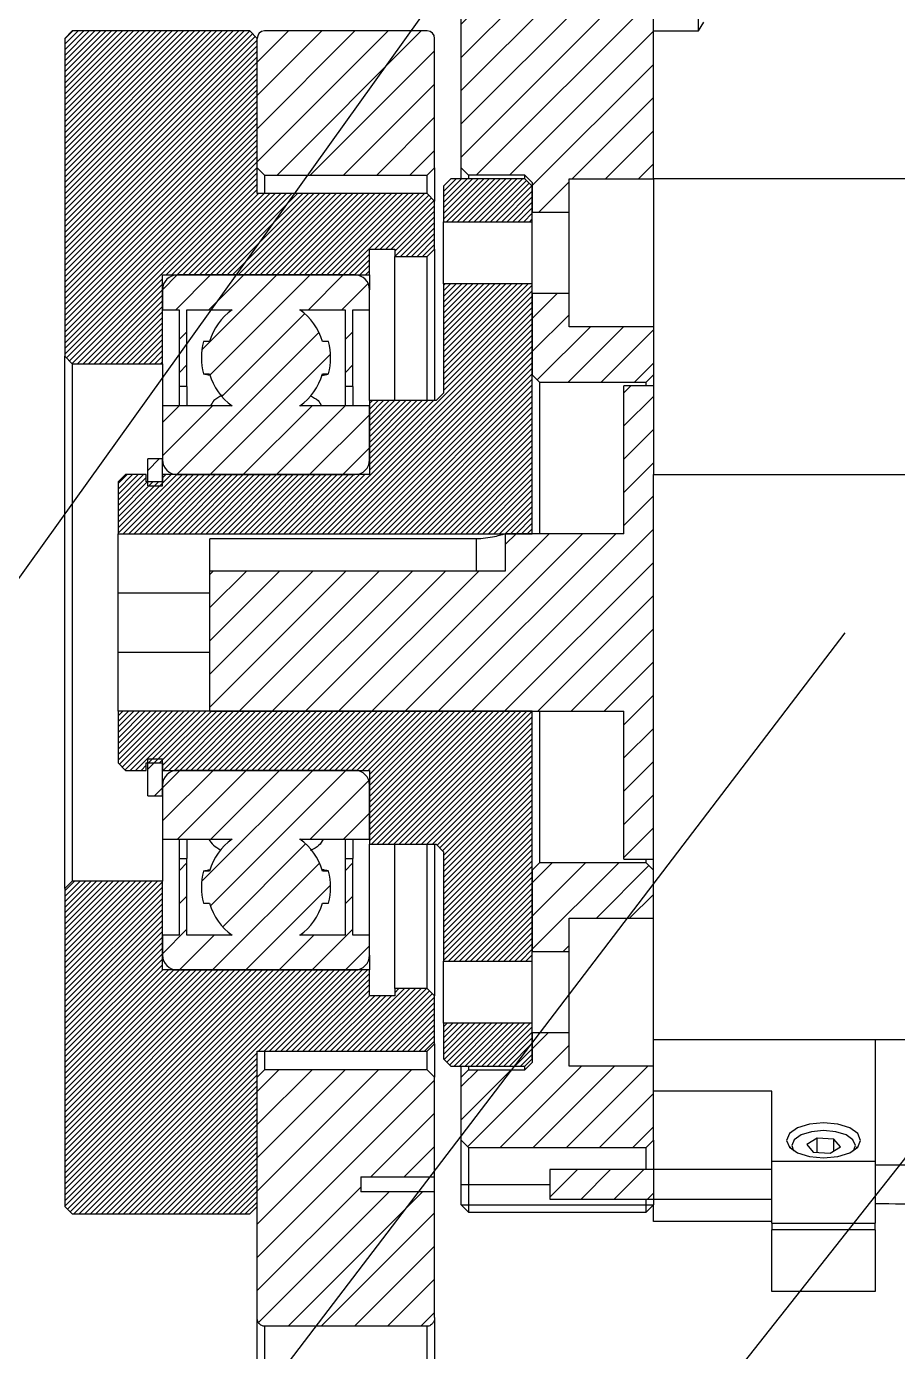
# Model space of a CAD drawing. Header units: millimetres. Extents: x 0 to 4220, y 0 to 2956.
# Drawn here: x 1802.6 to 1920.4, y 2409.2 to 2588.5 of the extents above; entities that cross this region are included whole.
import ezdxf

# ---------------------------------------------------------------- set-up
doc = ezdxf.new("R2010")
doc.units = ezdxf.units.MM
doc.linetypes.add('SLD-实线', pattern=[0])
doc.layers.add('文字', color=7, linetype='SLD-实线', lineweight=15)
doc.styles.get("Standard").update_dxf_attribs({"font": 'HYSWLONGFANGSONG.TTF'})
doc.dimstyles.new('SLDDIMSTYLE1', dxfattribs={"dimtxt": 0, "dimasz": 30, "dimexe": 0, "dimexo": 0.0625, "dimgap": 0, "dimtad": 0, "dimtih": 1, "dimtoh": 1, "dimdec": 0, "dimrnd": 1e-09, "dimzin": 0, "dimdsep": 46, "dimtxsty": 'Standard', "dimblk1": 'NONE', "dimblk2": 'NONE', "dimsah": 1, "dimcen": 0.09, "dimadec": 0, "dimazin": 0, "dimtfac": 30, "dimtdec": 0, "dimtofl": 0, "dimtmove": 0, "dimatfit": 3, "dimldrblk": 'NONE', "dimfxl": 0, "dimfrac": 2, "dimtolj": 1, "dimtzin": 0, "dimarcsym": 0})

# ---------------------------------------------------------------- blocks, each defined once
blk = doc.blocks.new('_NONE')

msp = doc.modelspace()

# ---------------------------------------------------------------- hatches: boundary and pattern name
at = {"linetype": 'SLD-实线', "lineweight": 0}
h = msp.add_hatch(dxfattribs=at)
h.set_pattern_fill('ANSI31', style=0)
h.paths.add_polyline_path([(1875.96, 2567.85), (1887.36, 2567.85), (1887.36, 2600.19), (1861.36, 2600.19), (1861.36, 2569.35), (1862.36, 2568.35), (1869.96, 2568.35), (1870.96, 2567.35), (1870.96, 2563.35), (1875.96, 2563.35)], flags=0)
h = msp.add_hatch(dxfattribs=at)
h.set_pattern_fill('ANSI31', scale=0.16666667, style=0)
h.paths.add_polyline_path([(1848.96, 2554.85), (1848.96, 2558.35), (1852.36, 2558.35), (1852.36, 2557.35), (1856.76, 2557.35), (1857.76, 2558.35), (1857.76, 2564.85), (1856.76, 2565.85), (1833.76, 2565.85), (1833.76, 2586.85), (1832.76, 2587.85), (1808.76, 2587.85), (1807.76, 2586.85), (1807.76, 2543.85), (1808.76, 2542.85), (1820.96, 2542.85), (1820.96, 2554.85)], flags=0)
h = msp.add_hatch(dxfattribs=at)
h.set_pattern_fill('ANSI31', style=0)
edge = h.paths.add_edge_path(flags=0)
edge.add_line((1833.76, 2586.85), (1833.76, 2569.35))
edge.add_line((1833.76, 2569.35), (1834.76, 2568.35))
edge.add_line((1834.76, 2568.35), (1856.76, 2568.35))
edge.add_line((1856.76, 2568.35), (1857.76, 2569.35))
edge.add_line((1857.76, 2569.35), (1857.76, 2586.85))
edge.add_arc((1856.76, 2586.85), 1, 0, 90)
edge.add_line((1856.76, 2587.85), (1834.76, 2587.85))
edge.add_arc((1834.76, 2586.85), 1, 90, 180)
h = msp.add_hatch(dxfattribs=at)
h.set_pattern_fill('ANSI31', scale=0.16666667, style=0)
h.paths.add_polyline_path([(1858.96, 2566.85), (1858.96, 2562.05), (1870.96, 2562.05), (1870.96, 2566.85), (1869.96, 2567.85), (1859.96, 2567.85)], flags=0)
h = msp.add_hatch(dxfattribs=at)
h.set_pattern_fill('ANSI31', style=0)
edge = h.paths.add_edge_path(flags=0)
edge.add_line((1826.5, 2541.47), (1827.33, 2541.47))
edge.add_arc((1834.96, 2543.65), 7.94, 195.9621, 234.9719)
edge.add_line((1830.4, 2537.15), (1820.96, 2537.15))
edge.add_line((1820.96, 2537.15), (1820.96, 2529.85))
edge.add_arc((1822.96, 2529.85), 2, 180, 270)
edge.add_line((1822.96, 2527.85), (1846.96, 2527.85))
edge.add_arc((1846.96, 2529.85), 2, 270, 360)
edge.add_line((1848.96, 2529.85), (1848.96, 2537.15))
edge.add_line((1848.96, 2537.15), (1839.51, 2537.15))
edge.add_arc((1834.96, 2543.65), 7.94, 305.0281, 344.0379)
edge.add_line((1842.59, 2541.47), (1843.41, 2541.47))
edge.add_arc((1834.96, 2543.65), 8.73, 345.5225, 374.4785)
edge.add_line((1843.41, 2545.83), (1842.59, 2545.83))
edge.add_arc((1834.96, 2543.65), 7.94, 15.9633, 54.9738)
edge.add_line((1839.51, 2550.15), (1845.65, 2550.15))
edge.add_line((1845.65, 2550.15), (1845.65, 2539.77))
edge.add_line((1845.65, 2539.77), (1846.72, 2539.77))
edge.add_line((1846.72, 2539.77), (1846.72, 2550.15))
edge.add_line((1846.72, 2550.15), (1848.96, 2550.15))
edge.add_line((1848.96, 2550.15), (1848.96, 2552.85))
edge.add_arc((1846.96, 2552.85), 2, 0, 90)
edge.add_line((1846.96, 2554.85), (1822.96, 2554.85))
edge.add_arc((1822.96, 2552.85), 2, 90, 180)
edge.add_line((1820.96, 2552.85), (1820.96, 2550.15))
edge.add_line((1820.96, 2550.15), (1823.2, 2550.15))
edge.add_line((1823.2, 2550.15), (1823.2, 2539.77))
edge.add_line((1823.2, 2539.77), (1824.27, 2539.77))
edge.add_line((1824.27, 2539.77), (1824.27, 2550.15))
edge.add_line((1824.27, 2550.15), (1830.4, 2550.15))
edge.add_arc((1834.96, 2543.65), 7.94, 125.0262, 164.0367)
edge.add_line((1827.33, 2545.83), (1826.5, 2545.83))
edge.add_arc((1834.96, 2543.65), 8.73, 165.5215, 194.4775)
h = msp.add_hatch(dxfattribs=at)
h.set_pattern_fill('ANSI31', scale=0.16666667, style=0)
h.paths.add_polyline_path([(1870.96, 2553.65), (1858.96, 2553.65), (1858.96, 2538.85), (1857.96, 2537.85), (1848.96, 2537.85), (1848.96, 2527.85), (1820.96, 2527.85), (1820.96, 2526.85), (1818.76, 2526.85), (1818.76, 2527.85), (1815.96, 2527.85), (1814.96, 2526.85), (1814.96, 2519.85), (1870.96, 2519.85)], flags=0)
h = msp.add_hatch(dxfattribs=at)
h.set_pattern_fill('ANSI31', style=0)
h.paths.add_polyline_path([(1887.36, 2547.85), (1875.96, 2547.85), (1875.96, 2552.35), (1870.96, 2552.35), (1870.96, 2541.35), (1871.96, 2540.35), (1886.36, 2540.35), (1887.36, 2541.35)], flags=0)
h = msp.add_hatch(dxfattribs=at)
h.set_pattern_fill('ANSI31', style=0)
h.paths.add_polyline_path([(1883.36, 2475.85), (1887.36, 2475.85), (1887.36, 2539.85), (1883.36, 2539.85), (1883.36, 2519.85), (1867.36, 2519.85), (1867.36, 2514.85), (1827.36, 2514.85), (1827.36, 2495.85), (1883.36, 2495.85)], flags=0)
h = msp.add_hatch(dxfattribs=at)
h.set_pattern_fill('ANSI31', style=0)
h.paths.add_polyline_path([(1818.96, 2526.35), (1820.96, 2526.35), (1820.96, 2529.96), (1818.96, 2529.96)], flags=0)
h = msp.add_hatch(dxfattribs=at)
h.set_pattern_fill('ANSI31', scale=0.16666667, style=0)
h.paths.add_polyline_path([(1858.96, 2462.05), (1870.96, 2462.05), (1870.96, 2495.85), (1814.96, 2495.85), (1814.96, 2488.85), (1815.96, 2487.85), (1818.76, 2487.85), (1818.76, 2488.85), (1820.96, 2488.85), (1820.96, 2487.85), (1848.96, 2487.85), (1848.96, 2477.85), (1857.96, 2477.85), (1858.96, 2476.85)], flags=0)
h = msp.add_hatch(dxfattribs=at)
h.set_pattern_fill('ANSI31', style=0)
h.paths.add_polyline_path([(1818.96, 2484.42), (1820.96, 2484.42), (1820.96, 2489.35), (1818.96, 2489.35)], flags=0)
h = msp.add_hatch(dxfattribs=at)
h.set_pattern_fill('ANSI31', style=0)
edge = h.paths.add_edge_path(flags=0)
edge.add_line((1827.33, 2474.23), (1826.5, 2474.23))
edge.add_arc((1834.96, 2472.05), 8.73, 165.5225, 194.4785)
edge.add_line((1826.5, 2469.87), (1827.33, 2469.87))
edge.add_arc((1834.96, 2472.05), 7.94, 195.9633, 234.9738)
edge.add_line((1830.4, 2465.55), (1824.27, 2465.55))
edge.add_line((1824.27, 2465.55), (1824.27, 2475.93))
edge.add_line((1824.27, 2475.93), (1823.2, 2475.93))
edge.add_line((1823.2, 2475.93), (1823.2, 2465.55))
edge.add_line((1823.2, 2465.55), (1820.96, 2465.55))
edge.add_line((1820.96, 2465.55), (1820.96, 2462.85))
edge.add_arc((1822.96, 2462.85), 2, 180, 270)
edge.add_line((1822.96, 2460.85), (1846.96, 2460.85))
edge.add_arc((1846.96, 2462.85), 2, 270, 360)
edge.add_line((1848.96, 2462.85), (1848.96, 2465.55))
edge.add_line((1848.96, 2465.55), (1846.72, 2465.55))
edge.add_line((1846.72, 2465.55), (1846.72, 2475.93))
edge.add_line((1846.72, 2475.93), (1845.65, 2475.93))
edge.add_line((1845.65, 2475.93), (1845.65, 2465.55))
edge.add_line((1845.65, 2465.55), (1839.51, 2465.55))
edge.add_arc((1834.96, 2472.05), 7.94, 305.0262, 344.0367)
edge.add_line((1842.59, 2469.87), (1843.41, 2469.87))
edge.add_arc((1834.96, 2472.05), 8.73, 345.5215, 374.4775)
edge.add_line((1843.41, 2474.23), (1842.59, 2474.23))
edge.add_arc((1834.96, 2472.05), 7.94, 15.9621, 54.9719)
edge.add_line((1839.51, 2478.55), (1848.96, 2478.55))
edge.add_line((1848.96, 2478.55), (1848.96, 2485.85))
edge.add_arc((1846.96, 2485.85), 2, 0, 90)
edge.add_line((1846.96, 2487.85), (1822.96, 2487.85))
edge.add_arc((1822.96, 2485.85), 2, 90, 180)
edge.add_line((1820.96, 2485.85), (1820.96, 2478.55))
edge.add_line((1820.96, 2478.55), (1830.4, 2478.55))
edge.add_arc((1834.96, 2472.05), 7.94, 125.0281, 164.0379)
h = msp.add_hatch(dxfattribs=at)
h.set_pattern_fill('ANSI31', style=0)
h.paths.add_polyline_path([(1875.96, 2467.85), (1887.36, 2467.85), (1887.36, 2474.35), (1886.36, 2475.35), (1871.96, 2475.35), (1870.96, 2474.35), (1870.96, 2463.35), (1875.96, 2463.35)], flags=0)
h = msp.add_hatch(dxfattribs=at)
h.set_pattern_fill('ANSI31', scale=0.16666667, style=0)
h.paths.add_polyline_path([(1848.96, 2457.35), (1848.96, 2460.85), (1820.96, 2460.85), (1820.96, 2472.85), (1808.76, 2472.85), (1807.76, 2471.85), (1807.76, 2428.85), (1808.76, 2427.85), (1832.76, 2427.85), (1833.76, 2428.85), (1833.76, 2449.85), (1856.76, 2449.85), (1857.76, 2450.85), (1857.76, 2457.35), (1856.76, 2458.35), (1852.36, 2458.35), (1852.36, 2457.35)], flags=0)
h = msp.add_hatch(dxfattribs=at)
h.set_pattern_fill('ANSI31', scale=0.16666667, style=0)
h.paths.add_polyline_path([(1858.96, 2453.65), (1858.96, 2448.85), (1859.96, 2447.85), (1869.96, 2447.85), (1870.96, 2448.85), (1870.96, 2453.65)], flags=0)
h = msp.add_hatch(dxfattribs=at)
h.set_pattern_fill('ANSI31', style=0)
h.paths.add_polyline_path([(1887.36, 2447.85), (1875.96, 2447.85), (1875.96, 2452.35), (1870.96, 2452.35), (1870.96, 2448.35), (1869.96, 2447.35), (1862.36, 2447.35), (1861.36, 2446.35), (1861.36, 2437.85), (1862.36, 2436.85), (1886.36, 2436.85), (1887.36, 2437.85)], flags=0)
h = msp.add_hatch(dxfattribs=at)
h.set_pattern_fill('ANSI31', style=0)
edge = h.paths.add_edge_path(flags=0)
edge.add_line((1857.76, 2413.83), (1857.76, 2430.85))
edge.add_line((1857.76, 2430.85), (1847.76, 2430.85))
edge.add_line((1847.76, 2430.85), (1847.76, 2432.85))
edge.add_line((1847.76, 2432.85), (1857.76, 2432.85))
edge.add_line((1857.76, 2432.85), (1857.76, 2446.35))
edge.add_line((1857.76, 2446.35), (1856.76, 2447.35))
edge.add_line((1856.76, 2447.35), (1834.76, 2447.35))
edge.add_line((1834.76, 2447.35), (1833.76, 2446.35))
edge.add_line((1833.76, 2446.35), (1833.76, 2413.83))
edge.add_spline(control_points=[(1833.76, 2413.83), (1833.76, 2413.8), (1833.76, 2413.76), (1833.76, 2413.73), (1833.77, 2413.6), (1833.8, 2413.47), (1833.85, 2413.34), (1833.89, 2413.23), (1833.95, 2413.13), (1834.03, 2413.04), (1834.09, 2412.96), (1834.17, 2412.88), (1834.26, 2412.82), (1834.35, 2412.76), (1834.45, 2412.72), (1834.56, 2412.69), (1834.61, 2412.68), (1834.67, 2412.67), (1834.72, 2412.67), (1834.73, 2412.67), (1834.75, 2412.67), (1834.76, 2412.67)], knot_values=[0.002665, 0.002665, 0.002665, 0.002665, 0.002715, 0.002715, 0.002715, 0.002917, 0.002917, 0.002917, 0.003094, 0.003094, 0.003094, 0.003256, 0.003256, 0.003256, 0.003419, 0.003419, 0.003419, 0.003503, 0.003503, 0.003503, 0.003521, 0.003521, 0.003521, 0.003521], weights=[1, 1, 1, 1, 1, 1, 1, 1, 1, 1, 1, 1, 1, 1, 1, 1, 1, 1, 1, 1, 1, 1], degree=3, periodic=0)
edge.add_line((1834.76, 2412.67), (1856.76, 2412.67))
edge.add_spline(control_points=[(1856.76, 2412.67), (1856.83, 2412.67), (1856.89, 2412.68), (1856.96, 2412.69), (1857.05, 2412.71), (1857.13, 2412.75), (1857.21, 2412.8), (1857.31, 2412.85), (1857.4, 2412.93), (1857.47, 2413.02), (1857.57, 2413.13), (1857.64, 2413.26), (1857.69, 2413.4), (1857.73, 2413.54), (1857.76, 2413.69), (1857.76, 2413.83)], knot_values=[0.00329, 0.00329, 0.00329, 0.00329, 0.003393, 0.003393, 0.003393, 0.003528, 0.003528, 0.003528, 0.003699, 0.003699, 0.003699, 0.003923, 0.003923, 0.003923, 0.004141, 0.004141, 0.004141, 0.004141], weights=[1, 1, 1, 1, 1, 1, 1, 1, 1, 1, 1, 1, 1, 1, 1, 1], degree=3, periodic=0)
h = msp.add_hatch(dxfattribs=at)
h.set_pattern_fill('ANSI31', style=0)
h.paths.add_polyline_path([(1887.36, 2433.85), (1873.36, 2433.85), (1873.36, 2429.85), (1887.36, 2429.85)], flags=0)

# ---------------------------------------------------------------- linework, layer by layer
at = {"color": 7, "linetype": 'SLD-实线', "lineweight": 30}
for p, q in [((1861.36, 2569.35), (1861.36, 2600.19)), ((1887.36, 2567.85), (1887.36, 2600.19)), ((1893.46, 2587.85), (1893.46, 2595.85)), ((1807.76, 2586.85), (1808.76, 2587.85)), ((1832.76, 2587.85), (1808.76, 2587.85)), ((1832.76, 2587.85), (1833.76, 2586.85)), ((1856.76, 2587.85), (1834.76, 2587.85)), ((1887.36, 2587.85), (1893.46, 2587.85)), ((1893.46, 2587.85), (1894.16, 2589.06)), ((1807.76, 2586.85), (1807.76, 2543.85)), ((1833.76, 2565.85), (1833.76, 2586.85)), ((1833.76, 2569.35), (1833.76, 2586.85)), ((1857.76, 2569.35), (1857.76, 2586.85)), ((1834.76, 2568.35), (1833.76, 2569.35)), ((1834.76, 2568.35), (1834.76, 2565.85)), ((1834.76, 2568.35), (1856.76, 2568.35)), ((1857.76, 2569.35), (1856.76, 2568.35)), ((1856.76, 2565.85), (1856.76, 2568.35)), ((1857.76, 2569.35), (1857.76, 2564.85)), ((1862.36, 2568.35), (1861.36, 2569.35)), ((1861.36, 2567.85), (1861.36, 2569.35)), ((1862.36, 2568.35), (1862.36, 2567.85)), ((1869.96, 2568.35), (1862.36, 2568.35)), ((1869.96, 2567.85), (1869.96, 2568.35)), ((1869.96, 2568.35), (1870.96, 2567.35)), ((1858.96, 2566.85), (1859.96, 2567.85)), ((1858.96, 2566.85), (1858.96, 2562.05)), ((1869.96, 2567.85), (1859.96, 2567.85)), ((1869.96, 2567.85), (1870.96, 2566.85)), ((1870.96, 2567.35), (1870.96, 2563.35)), ((1870.96, 2562.05), (1870.96, 2566.85)), ((1875.96, 2563.35), (1875.96, 2567.85)), ((1875.96, 2567.85), (1887.36, 2567.85)), ((1887.36, 2567.85), (1887.36, 2527.85)), ((1943.36, 2567.85), (1887.36, 2567.85)), ((1856.76, 2565.85), (1833.76, 2565.85)), ((1856.76, 2565.85), (1857.76, 2564.85)), ((1857.76, 2558.35), (1857.76, 2564.85)), ((1870.96, 2563.35), (1875.96, 2563.35)), ((1875.96, 2552.35), (1875.96, 2563.35)), ((1858.96, 2562.05), (1870.96, 2562.05)), ((1858.96, 2553.65), (1858.96, 2562.05)), ((1870.96, 2553.65), (1870.96, 2562.05)), ((1848.96, 2558.35), (1852.36, 2558.35)), ((1848.96, 2554.85), (1848.96, 2558.35)), ((1852.36, 2558.35), (1852.36, 2557.35)), ((1852.36, 2557.35), (1856.76, 2557.35)), ((1852.36, 2537.85), (1852.36, 2557.35)), ((1857.76, 2558.35), (1856.76, 2557.35)), ((1856.76, 2537.85), (1856.76, 2557.35)), ((1857.76, 2558.35), (1857.76, 2537.85)), ((1820.96, 2554.85), (1848.96, 2554.85)), ((1820.96, 2542.85), (1820.96, 2554.85)), ((1846.96, 2554.85), (1822.96, 2554.85)), ((1848.96, 2554.85), (1848.96, 2552.85)), ((1820.96, 2552.85), (1820.96, 2550.15)), ((1848.96, 2550.15), (1848.96, 2552.85)), ((1870.96, 2553.65), (1858.96, 2553.65)), ((1858.96, 2553.65), (1858.96, 2538.85)), ((1870.96, 2519.85), (1870.96, 2553.65)), ((1875.96, 2552.35), (1870.96, 2552.35)), ((1870.96, 2552.35), (1870.96, 2541.35)), ((1875.96, 2547.85), (1875.96, 2552.35)), ((1820.96, 2550.15), (1823.2, 2550.15)), ((1823.2, 2550.15), (1823.2, 2539.77)), ((1824.27, 2550.15), (1830.4, 2550.15)), ((1824.27, 2539.77), (1824.27, 2550.15)), ((1839.51, 2550.15), (1845.65, 2550.15)), ((1845.65, 2550.15), (1845.65, 2539.77)), ((1846.72, 2550.15), (1848.96, 2550.15)), ((1846.72, 2539.77), (1846.72, 2550.15)), ((1848.96, 2537.85), (1848.96, 2550.15)), ((1887.36, 2547.85), (1875.96, 2547.85)), ((1827.33, 2545.83), (1826.5, 2545.83)), ((1843.41, 2545.83), (1842.59, 2545.83)), ((1808.76, 2542.85), (1807.76, 2543.85)), ((1807.76, 2471.85), (1807.76, 2543.85)), ((1808.76, 2542.85), (1808.76, 2472.85)), ((1808.76, 2542.85), (1820.96, 2542.85)), ((1820.96, 2542.85), (1820.96, 2537.15)), ((1826.5, 2541.47), (1827.33, 2541.47)), ((1842.59, 2541.47), (1843.41, 2541.47)), ((1871.96, 2540.35), (1870.96, 2541.35)), ((1887.36, 2541.35), (1886.36, 2540.35)), ((1824.27, 2539.77), (1823.2, 2539.77)), ((1823.2, 2539.77), (1823.2, 2537.15)), ((1824.27, 2539.77), (1824.27, 2537.15)), ((1846.72, 2539.77), (1845.65, 2539.77)), ((1845.65, 2539.77), (1845.65, 2537.15)), ((1846.72, 2539.77), (1846.72, 2537.15)), ((1871.96, 2540.35), (1871.96, 2519.85)), ((1871.96, 2540.35), (1886.36, 2540.35)), ((1883.36, 2519.85), (1883.36, 2539.85)), ((1887.36, 2539.85), (1883.36, 2539.85)), ((1886.36, 2539.85), (1886.36, 2540.35)), ((1857.96, 2537.85), (1848.96, 2537.85)), ((1848.96, 2537.85), (1848.96, 2527.85)), ((1858.96, 2538.85), (1857.96, 2537.85)), ((1830.4, 2537.15), (1820.96, 2537.15)), ((1820.96, 2537.15), (1820.96, 2529.85)), ((1848.96, 2537.15), (1839.51, 2537.15)), ((1848.96, 2529.85), (1848.96, 2537.15)), ((1820.96, 2529.96), (1818.96, 2529.96)), ((1818.96, 2526.35), (1818.96, 2529.96)), ((1820.96, 2526.35), (1820.96, 2529.96)), ((1814.96, 2526.85), (1815.96, 2527.85)), ((1814.96, 2526.85), (1814.96, 2519.85)), ((1818.76, 2527.85), (1815.96, 2527.85)), ((1818.76, 2526.85), (1818.76, 2527.85)), ((1820.96, 2526.85), (1818.76, 2526.85)), ((1848.96, 2527.85), (1820.96, 2527.85)), ((1820.96, 2527.85), (1820.96, 2526.85)), ((1822.96, 2527.85), (1846.96, 2527.85)), ((1887.36, 2527.85), (1965.76, 2527.85)), ((1887.36, 2451.45), (1887.36, 2527.85)), ((1818.96, 2526.35), (1820.96, 2526.35)), ((1814.96, 2519.85), (1870.96, 2519.85)), ((1814.96, 2511.85), (1814.96, 2519.85)), ((1883.36, 2519.85), (1867.36, 2519.85)), ((1867.36, 2514.85), (1867.36, 2519.85)), ((1863.36, 2519.16), (1827.36, 2519.16)), ((1827.36, 2514.85), (1827.36, 2519.16)), ((1863.36, 2519.16), (1863.36, 2514.85)), ((1827.36, 2495.85), (1827.36, 2514.85)), ((1827.36, 2514.85), (1867.36, 2514.85)), ((1814.96, 2511.85), (1827.36, 2511.85)), ((1814.96, 2503.85), (1814.96, 2511.85)), ((1814.96, 2503.85), (1827.36, 2503.85)), ((1814.96, 2495.85), (1814.96, 2503.85)), ((1814.96, 2495.85), (1814.96, 2488.85)), ((1870.96, 2495.85), (1814.96, 2495.85)), ((1827.36, 2495.85), (1883.36, 2495.85)), ((1870.96, 2462.05), (1870.96, 2495.85)), ((1871.96, 2495.85), (1871.96, 2475.35)), ((1883.36, 2475.85), (1883.36, 2495.85)), ((1820.96, 2489.35), (1818.96, 2489.35)), ((1818.96, 2484.42), (1818.96, 2489.35)), ((1820.96, 2484.42), (1820.96, 2489.35)), ((1815.96, 2487.85), (1814.96, 2488.85)), ((1815.96, 2487.85), (1818.76, 2487.85)), ((1818.76, 2488.85), (1820.96, 2488.85)), ((1818.76, 2487.85), (1818.76, 2488.85)), ((1820.96, 2488.85), (1820.96, 2487.85)), ((1820.96, 2487.85), (1848.96, 2487.85)), ((1846.96, 2487.85), (1822.96, 2487.85)), ((1848.96, 2487.85), (1848.96, 2477.85)), ((1820.96, 2485.85), (1820.96, 2478.55)), ((1848.96, 2478.55), (1848.96, 2485.85)), ((1818.96, 2484.42), (1820.96, 2484.42)), ((1818.96, 2484.4), (1818.96, 2484.42)), ((1818.96, 2484.4), (1820.96, 2484.4)), ((1820.96, 2478.55), (1830.4, 2478.55)), ((1820.96, 2478.55), (1820.96, 2472.85)), ((1823.2, 2478.55), (1823.2, 2475.93)), ((1824.27, 2478.55), (1824.27, 2475.93)), ((1839.51, 2478.55), (1848.96, 2478.55)), ((1845.65, 2478.55), (1845.65, 2475.93)), ((1846.72, 2478.55), (1846.72, 2475.93)), ((1848.96, 2465.55), (1848.96, 2477.85)), ((1848.96, 2477.85), (1857.96, 2477.85)), ((1852.36, 2458.35), (1852.36, 2477.85)), ((1856.76, 2458.35), (1856.76, 2477.85)), ((1857.76, 2477.85), (1857.76, 2457.35)), ((1857.96, 2477.85), (1858.96, 2476.85)), ((1858.96, 2476.85), (1858.96, 2462.05)), ((1823.2, 2475.93), (1824.27, 2475.93)), ((1823.2, 2475.93), (1823.2, 2465.55)), ((1824.27, 2465.55), (1824.27, 2475.93)), ((1845.65, 2475.93), (1846.72, 2475.93)), ((1845.65, 2475.93), (1845.65, 2465.55)), ((1846.72, 2465.55), (1846.72, 2475.93)), ((1870.96, 2474.35), (1871.96, 2475.35)), ((1886.36, 2475.35), (1871.96, 2475.35)), ((1883.36, 2475.85), (1887.36, 2475.85)), ((1886.36, 2475.35), (1886.36, 2475.85)), ((1886.36, 2475.35), (1887.36, 2474.35)), ((1827.33, 2474.23), (1826.5, 2474.23)), ((1843.41, 2474.23), (1842.59, 2474.23)), ((1870.96, 2474.35), (1870.96, 2463.35)), ((1807.76, 2471.85), (1808.76, 2472.85)), ((1807.76, 2471.85), (1807.76, 2428.85)), ((1820.96, 2472.85), (1808.76, 2472.85)), ((1820.96, 2460.85), (1820.96, 2472.85)), ((1826.5, 2469.87), (1827.33, 2469.87)), ((1842.59, 2469.87), (1843.41, 2469.87)), ((1875.96, 2467.85), (1887.36, 2467.85)), ((1875.96, 2463.35), (1875.96, 2467.85)), ((1823.2, 2465.55), (1820.96, 2465.55)), ((1820.96, 2465.55), (1820.96, 2462.85)), ((1830.4, 2465.55), (1824.27, 2465.55)), ((1845.65, 2465.55), (1839.51, 2465.55)), ((1848.96, 2465.55), (1846.72, 2465.55)), ((1848.96, 2462.85), (1848.96, 2465.55)), ((1848.96, 2462.85), (1848.96, 2460.85)), ((1870.96, 2463.35), (1875.96, 2463.35)), ((1875.96, 2452.35), (1875.96, 2463.35)), ((1848.96, 2460.85), (1820.96, 2460.85)), ((1822.96, 2460.85), (1846.96, 2460.85)), ((1848.96, 2457.35), (1848.96, 2460.85)), ((1858.96, 2462.05), (1870.96, 2462.05)), ((1858.96, 2453.65), (1858.96, 2462.05)), ((1870.96, 2453.65), (1870.96, 2462.05)), ((1852.36, 2457.35), (1848.96, 2457.35)), ((1856.76, 2458.35), (1852.36, 2458.35)), ((1852.36, 2458.35), (1852.36, 2457.35)), ((1856.76, 2458.35), (1857.76, 2457.35)), ((1857.76, 2450.85), (1857.76, 2457.35)), ((1870.96, 2453.65), (1858.96, 2453.65)), ((1858.96, 2453.65), (1858.96, 2448.85)), ((1870.96, 2448.85), (1870.96, 2453.65)), ((1875.96, 2452.35), (1870.96, 2452.35)), ((1870.96, 2452.35), (1870.96, 2448.35)), ((1875.96, 2447.85), (1875.96, 2452.35)), ((1833.76, 2449.85), (1856.76, 2449.85)), ((1833.76, 2428.85), (1833.76, 2449.85)), ((1834.76, 2449.85), (1834.76, 2447.35)), ((1857.76, 2450.85), (1856.76, 2449.85)), ((1856.76, 2447.35), (1856.76, 2449.85)), ((1857.76, 2450.85), (1857.76, 2446.35)), ((1887.36, 2451.45), (1946.96, 2451.45)), ((1887.36, 2447.85), (1887.36, 2451.45)), ((1917.36, 2451.45), (1917.36, 2434.95)), ((1859.96, 2447.85), (1858.96, 2448.85)), ((1870.96, 2448.85), (1869.96, 2447.85)), ((1870.96, 2448.35), (1869.96, 2447.35)), ((1833.76, 2446.35), (1834.76, 2447.35)), ((1833.76, 2413.83), (1833.76, 2446.35)), ((1856.76, 2447.35), (1834.76, 2447.35)), ((1856.76, 2447.35), (1857.76, 2446.35)), ((1857.76, 2432.85), (1857.76, 2446.35)), ((1859.96, 2447.85), (1869.96, 2447.85)), ((1861.36, 2446.35), (1861.36, 2447.85)), ((1861.36, 2446.35), (1862.36, 2447.35)), ((1861.36, 2437.85), (1861.36, 2446.35)), ((1862.36, 2447.85), (1862.36, 2447.35)), ((1862.36, 2447.35), (1869.96, 2447.35)), ((1869.96, 2447.35), (1869.96, 2447.85)), ((1887.36, 2447.85), (1875.96, 2447.85)), ((1887.36, 2437.85), (1887.36, 2447.85)), ((1903.36, 2444.45), (1887.36, 2444.45)), ((1903.36, 2434.95), (1903.36, 2444.45)), ((1862.36, 2436.85), (1861.36, 2437.85)), ((1861.36, 2431.85), (1861.36, 2437.85)), ((1887.36, 2437.85), (1886.36, 2436.85)), ((1887.36, 2437.85), (1887.36, 2433.85)), ((1909.48, 2438.1), (1908.08, 2437.24)), ((1908.08, 2437.24), (1908.96, 2436.23)), ((1911.76, 2437.96), (1909.48, 2438.1)), ((1909.48, 2436.2), (1909.48, 2438.1)), ((1912.64, 2436.95), (1911.76, 2437.96)), ((1911.76, 2436.41), (1911.76, 2437.96)), ((1862.36, 2436.85), (1862.36, 2431.85)), ((1862.36, 2436.85), (1886.36, 2436.85)), ((1886.36, 2433.85), (1886.36, 2436.85)), ((1905.86, 2436.92), (1905.86, 2436.76)), ((1905.87, 2436.75), (1905.86, 2436.92)), ((1908.96, 2436.23), (1911.24, 2436.09)), ((1911.24, 2436.09), (1912.64, 2436.95)), ((1914.86, 2436.76), (1914.86, 2436.92)), ((1887.36, 2433.85), (1873.36, 2433.85)), ((1873.36, 2433.85), (1873.36, 2429.85)), ((1903.36, 2433.85), (1887.36, 2433.85)), ((1887.36, 2433.85), (1887.36, 2429.85)), ((1917.36, 2434.95), (1903.36, 2434.95)), ((1903.36, 2426.59), (1903.36, 2434.95)), ((1917.36, 2434.95), (1917.36, 2426.59)), ((1847.76, 2432.85), (1857.76, 2432.85)), ((1847.76, 2432.85), (1847.76, 2430.85)), ((1857.76, 2430.85), (1857.76, 2432.85)), ((1857.76, 2430.85), (1847.76, 2430.85)), ((1857.76, 2413.83), (1857.76, 2430.85)), ((1861.36, 2431.85), (1862.36, 2431.85)), ((1861.36, 2429.08), (1861.36, 2431.85)), ((1862.36, 2431.85), (1862.36, 2429.08)), ((1808.76, 2427.85), (1807.76, 2428.85)), ((1833.76, 2428.85), (1832.76, 2427.85)), ((1861.36, 2429.08), (1862.36, 2428.08)), ((1861.36, 2429.08), (1862.36, 2429.08)), ((1862.36, 2429.08), (1862.36, 2428.08)), ((1862.36, 2429.08), (1886.36, 2429.08)), ((1873.36, 2429.85), (1887.36, 2429.85)), ((1886.36, 2429.08), (1886.36, 2429.85)), ((1886.36, 2428.08), (1887.36, 2429.08)), ((1886.36, 2428.08), (1886.36, 2429.08)), ((1886.36, 2429.08), (1887.36, 2429.08)), ((1887.36, 2429.85), (1903.36, 2429.85)), ((1887.36, 2429.85), (1887.36, 2429.08)), ((1887.36, 2426.85), (1887.36, 2429.08)), ((1808.76, 2427.85), (1832.76, 2427.85)), ((1862.36, 2428.08), (1886.36, 2428.08)), ((1903.36, 2426.85), (1887.36, 2426.85)), ((1903.36, 2426.59), (1917.36, 2426.59)), ((1903.36, 2426.59), (1903.36, 2425.71)), ((1917.36, 2425.71), (1917.36, 2426.59)), ((1903.36, 2417.35), (1903.36, 2425.71)), ((1917.36, 2425.71), (1903.36, 2425.71)), ((1917.36, 2425.71), (1917.36, 2417.35)), ((1917.36, 2417.35), (1903.36, 2417.35)), ((1833.76, 2401.58), (1833.76, 2413.83)), ((1856.76, 2412.67), (1834.76, 2412.67)), ((1857.76, 2413.83), (1857.76, 2401.58))]:
    msp.add_line(p, q, dxfattribs=at)
at = {"color": 8, "linetype": 'SLD-实线', "lineweight": 30}
for p, q in [((1862.36, 2431.85), (1873.36, 2431.85)), ((1834.76, 2412.67), (1834.76, 2401.58)), ((1856.76, 2401.73), (1856.76, 2412.67))]:
    msp.add_line(p, q, dxfattribs=at)
at = {"color": 7, "linetype": 'SLD-实线', "lineweight": 30, "flags": 128}
for points in [[(1905.36, 2437.8), (1905.74, 2436.89), (1906.82, 2436.12), (1908.44, 2435.61), (1910.36, 2435.42), (1912.27, 2435.61), (1913.89, 2436.12), (1914.98, 2436.89), (1915.36, 2437.8), (1914.98, 2438.71), (1913.89, 2439.48), (1912.27, 2439.99), (1910.36, 2440.17), (1908.44, 2439.99), (1906.82, 2439.48), (1905.74, 2438.71), (1905.36, 2437.8)], [(1914.4, 2436.4), (1914.66, 2437.09), (1914.33, 2437.88), (1913.4, 2438.54), (1912.01, 2438.98), (1910.36, 2439.14), (1908.72, 2438.98), (1907.32, 2438.54), (1906.39, 2437.88), (1906.06, 2437.1), (1906.31, 2436.4)], [(1914.86, 2436.92), (1914.86, 2436.92), (1914.84, 2436.75)]]:
    msp.add_lwpolyline(points, dxfattribs=at)
at = {"color": 7, "linetype": 'SLD-实线', "lineweight": 30}
for centre, radius, start, end in [((1834.76, 2586.85), 1, 90, 180), ((1856.76, 2586.85), 1, 0, 90), ((1822.96, 2552.85), 2, 90, 180), ((1846.96, 2552.85), 2, 0, 90), ((1834.96, 2543.65), 7.94, 125.0262, 164.0367), ((1834.96, 2543.65), 7.94, 15.9633, 54.9738), ((1834.96, 2543.65), 8.73, 165.4973, 194.4855), ((1834.96, 2543.65), 8.73, 165.5215, 194.4775), ((1834.96, 2543.65), 8.73, 345.4965, 14.4631), ((1834.96, 2543.65), 8.73, 345.5225, 14.4785), ((1834.96, 2543.65), 7.94, 195.9621, 234.9719), ((1834.96, 2543.65), 7.94, 305.0281, 344.0379), ((1822.96, 2529.85), 2, 180, 270), ((1846.96, 2529.85), 2, 270, 0), ((1822.96, 2485.85), 2, 90, 180), ((1846.96, 2485.85), 2, 0, 90), ((1834.96, 2472.05), 7.94, 125.0281, 164.0379), ((1834.96, 2472.05), 7.94, 15.9621, 54.9719), ((1834.96, 2472.05), 8.73, 165.5225, 194.4785), ((1834.96, 2472.05), 8.73, 345.5215, 14.4775), ((1834.96, 2472.05), 7.94, 195.9633, 234.9738), ((1834.96, 2472.05), 7.94, 305.0262, 344.0367), ((1822.96, 2462.85), 2, 180, 270), ((1846.96, 2462.85), 2, 270, 0)]:
    msp.add_arc(centre, radius, start, end, dxfattribs=at)
for points, knots in [([(1827.42, 2541.26), (1827.26, 2541.29), (1826.62, 2541.42), (1826.5, 2541.47), (1826.5, 2541.47), (1826.5, 2541.47)], [0, 0, 0, 0, 0.247391, 0.977626, 1, 1, 1, 1]), ([(1842.48, 2541.26), (1842.65, 2541.29), (1843.3, 2541.42), (1843.42, 2541.47), (1843.41, 2541.47), (1843.41, 2541.47)], [0, 0, 0, 0, 0.254377, 0.977834, 1, 1, 1, 1]), ([(1829.04, 2538.58), (1828.63, 2538.36), (1827.91, 2537.99), (1827.58, 2537.4), (1827.45, 2537.15)], [0, 0, 0, 0, 0.582438, 1, 1, 1, 1]), ([(1840.98, 2538.52), (1841.35, 2538.31), (1842.03, 2537.96), (1842.33, 2537.4), (1842.47, 2537.15)], [0, 0, 0, 0, 0.558898, 1, 1, 1, 1]), ([(1867.36, 2519.85), (1867.35, 2519.85), (1867.34, 2519.84), (1867.08, 2519.76), (1866.37, 2519.55), (1865.32, 2519.31), (1864.24, 2519.18), (1863.57, 2519.17), (1863.36, 2519.16)], [0, 0, 0, 0, 0.0570367, 0.2600407, 0.4657948, 0.6812336, 0.8996143, 1, 1, 1, 1]), ([(1827.24, 2478.55), (1827.24, 2478.55), (1827.48, 2477.93), (1828.15, 2477.5), (1828.82, 2477.07)], [0, 0, 0, 0, 0.003997, 1, 1, 1, 1]), ([(1842.67, 2478.55), (1842.67, 2478.55), (1842.44, 2477.91), (1841.82, 2477.36), (1841.01, 2477.02), (1840.98, 2477)], [0, 0, 0, 0, 0.003781, 0.962561, 1, 1, 1, 1]), ([(1826.5, 2474.23), (1826.56, 2474.25), (1826.63, 2474.26), (1827.25, 2474.39), (1827.43, 2474.43)], [0, 0, 0, 0, 0.703956, 1, 1, 1, 1]), ([(1843.41, 2474.23), (1843.36, 2474.25), (1843.29, 2474.26), (1842.68, 2474.39), (1842.5, 2474.42)], [0, 0, 0, 0, 0.71063, 1, 1, 1, 1]), ([(1958.26, 2440.47), (1957.47, 2439.74), (1955.98, 2438.39), (1952.66, 2436.59), (1948.82, 2435.34), (1944.81, 2434.7), (1940.61, 2434.37), (1935.01, 2434.44), (1926.97, 2434.46), (1920.81, 2434.45), (1917.36, 2434.45)], [0, 0, 0, 0, 0.080383, 0.151553, 0.273063, 0.366347, 0.436633, 0.568425, 0.758037, 1, 1, 1, 1]), ([(1917.36, 2429.25), (1919.78, 2429.24), (1924.1, 2429.22), (1929.86, 2429.28), (1934.25, 2429.25), (1938.15, 2429.18), (1942.57, 2429.25), (1947.06, 2429.73), (1951.33, 2430.69), (1954.97, 2431.97), (1958.78, 2433.95), (1960.94, 2435.91), (1962.09, 2436.95)], [0, 0, 0, 0, 0.154203, 0.275717, 0.366708, 0.434466, 0.524529, 0.64778, 0.721769, 0.804246, 0.896179, 1, 1, 1, 1]), ([(1834.76, 2412.67), (1834.75, 2412.67), (1834.68, 2412.67), (1834.5, 2412.69), (1834.25, 2412.81), (1834.01, 2413.04), (1833.83, 2413.35), (1833.76, 2413.63), (1833.76, 2413.8), (1833.76, 2413.83)], [0, 0, 0, 0, 0.021471, 0.120824, 0.310258, 0.499001, 0.705562, 0.941401, 1, 1, 1, 1]), ([(1857.76, 2413.83), (1857.74, 2413.68), (1857.72, 2413.39), (1857.51, 2413.03), (1857.24, 2412.79), (1856.99, 2412.68), (1856.83, 2412.67), (1856.76, 2412.67)], [0, 0, 0, 0, 0.255882, 0.518161, 0.719258, 0.87919, 1, 1, 1, 1])]:
    msp.add_open_spline(points, degree=3, knots=knots, dxfattribs=at)

# ---------------------------------------------------------------- leaders
at = {"layer": '文字', "has_arrowhead": 0}
for points in [[(2065.01, 2617.49), (0, 0)], [(1873.3, 2614.04), (0, 0)], [(2105.62, 2507.56), (0, 0)], [(1913.24, 2506.43), (0, 0)]]:
    msp.add_leader(points, dimstyle='SLDDIMSTYLE1', dxfattribs=at)

doc.saveas('drawing.dxf')
